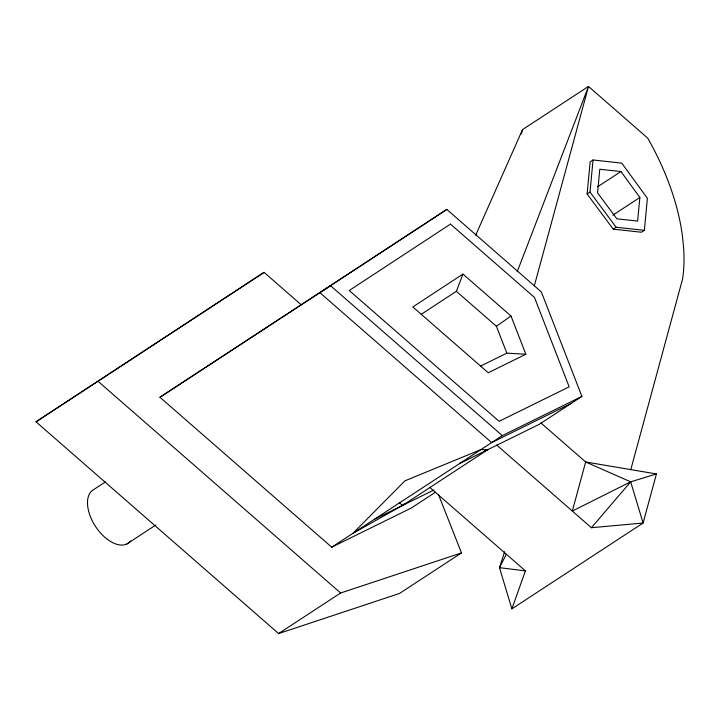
<?xml version="1.0" encoding="UTF-8"?>
<svg xmlns="http://www.w3.org/2000/svg" width="720" height="720" viewBox="0 0 720 720"><rect width="100%" height="100%" fill="white"/><g stroke="black" fill="none" stroke-linecap="round" stroke-linejoin="round"><path stroke-width="1.08" d="M587.115 193.995L590.148 161.883L593.046 159.984L621.738 163.125L647.397 198.297L644.364 230.337L641.466 232.236L613.251 229.149L587.115 193.995L590.013 192.105L593.046 159.984M639.855 197.478L637.623 221.094L616.869 218.826L597.555 192.852L599.787 169.227L620.937 171.54L639.855 197.478L612.828 215.154M521.343 133.929L522.522 129.6L588.501 86.436L647.667 138.069A185.922 104.589 56.8 0 1 682.371 235.476L683.559 246.924A185.922 104.589 56.8 0 1 682.65 278.73L630.873 469.296M534.33 285.813L588.501 86.436L517.23 271.683M540.927 422.946L585.657 461.979L656.424 473.949L643.095 523.026L511.884 608.859L499.473 567.666L504.603 551.772M511.884 608.859L525.42 570.879L429.759 487.395M421.245 314.325L456.345 291.312L462.96 274.077L510.993 315.999L525.843 354.24L488.232 372.762L412.83 306.954L462.96 274.077M475.695 235.188L522.522 129.6M506.34 554.22L499.473 567.666L525.42 570.879M496.692 445.059L591.399 527.715L630.675 481.833L656.424 473.949M404.145 503.982L402.498 505.458L353.052 533.25L404.919 480.843L480.987 449.559L487.791 449.658L402.498 505.458L399.213 502.587M525.843 354.24L506.835 353.142L496.404 326.268L510.993 315.999M438.408 494.397L461.493 552.906L399.483 593.469L278.613 633.564L36 421.821L264.069 272.367L301.149 304.722M36 421.821L264.069 272.367M435.429 492.237L411.327 508.005L331.731 547.2L159.939 397.269L446.814 209.421L541.35 291.933L581.904 396.414L539.262 424.314L459.666 463.509M446.814 209.421L319.86 292.653L491.652 442.584L571.248 403.389M159.939 397.269L330.516 285.678L502.317 435.609L581.904 396.414M105.435 481.905L94.221 489.249A31.914 17.955 56.8 0 0 96.534 527.949A31.914 17.955 56.8 0 0 130.509 541.008M597.636 186.786L620.937 171.54M126.855 543.969L155.844 525.006M613.251 229.149L616.149 227.25L644.364 230.337M331.731 547.2L502.317 435.609M278.613 633.564L340.623 593.001L461.493 552.906M630.675 481.833L572.319 511.065L585.657 461.979L630.675 481.833L643.095 523.026L591.399 527.715M480.348 366.192L506.835 353.142M374.373 519.3L433.782 490.05M484.704 450.819L487.791 449.658M456.345 291.312L496.404 326.268M98.001 381.258L340.623 593.001M590.013 192.105L616.149 227.25M450.477 224.118L349.227 290.511L499.113 421.326L569.169 386.829L534.456 297.405L450.477 224.118"/></g></svg>
